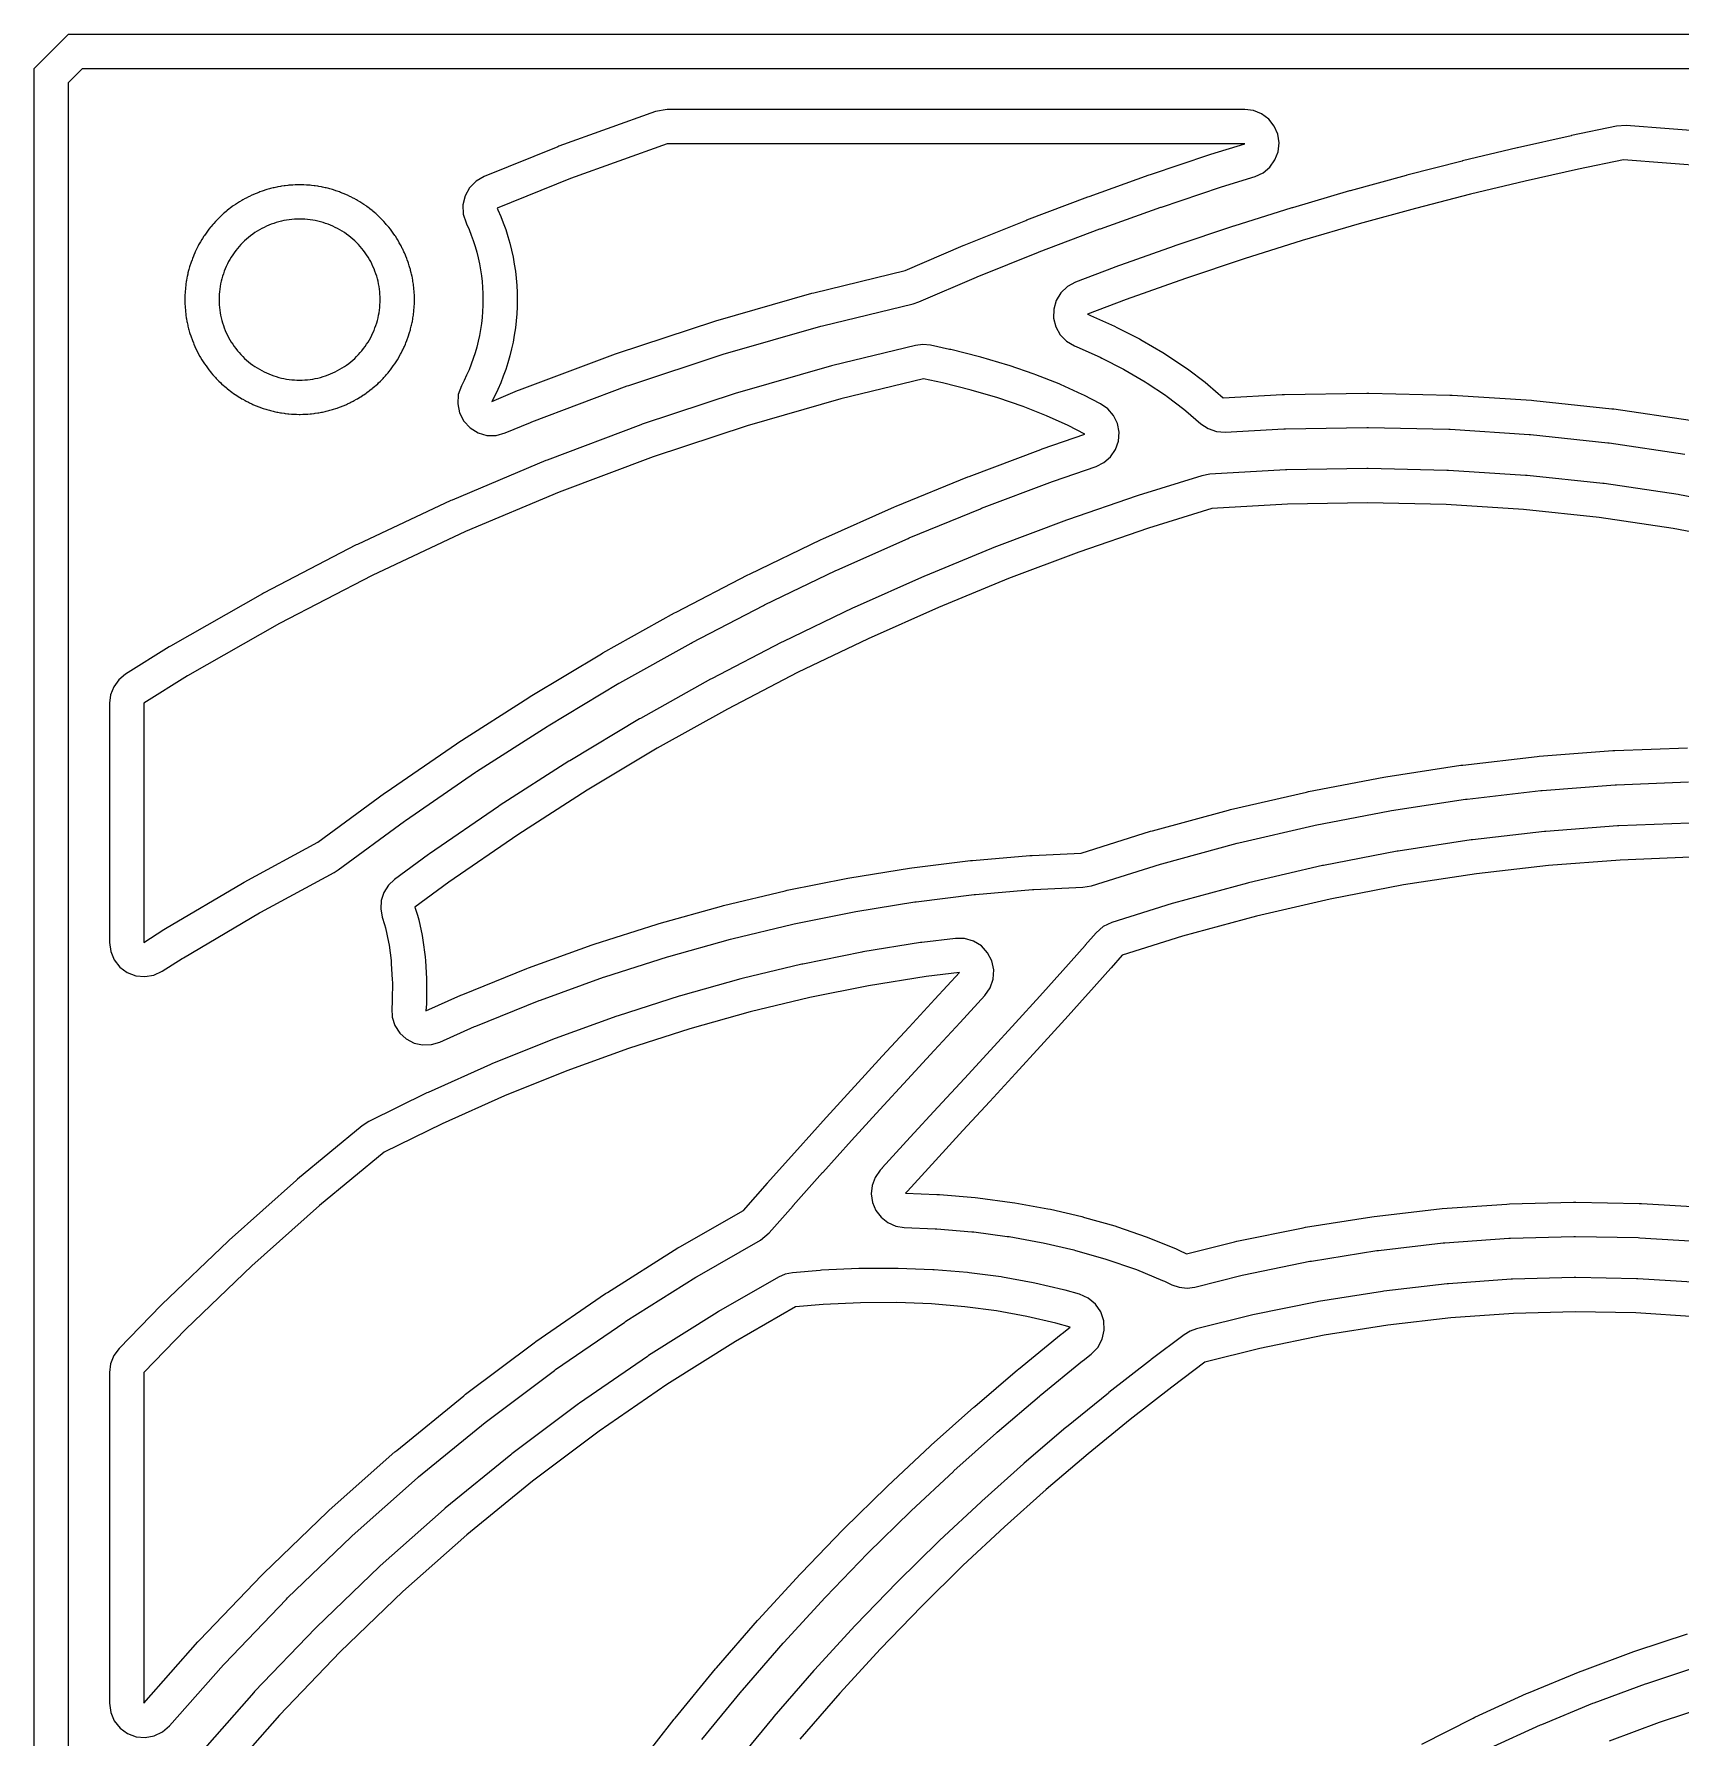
# Model space of a CAD drawing. Header units: millimetres. Extents: x -70 to 70, y -70 to 70.
# Drawn here: x -70 to -21.94, y 20.27 to 70 of the extents above; entities that cross this region are included whole.
import ezdxf

# ---------------------------------------------------------------- set-up
doc = ezdxf.new("R2010")
doc.units = ezdxf.units.MM
for name, color, linetype in [('FACE_OPENINGS', 2, 'Continuous'), ('FACE_OUTER', 3, 'Continuous'), ('MID_OPENINGS', 4, 'Continuous'), ('MID_OUTER', 7, 'Continuous')]:
    doc.layers.add(name, color=color, linetype=linetype)

msp = doc.modelspace()

# ---------------------------------------------------------------- linework, layer by layer
at = {"layer": 'FACE_OPENINGS'}
for points in [[(-37.101, 64.952), (-35.371, 65.531), (-35.351, 65.537), (-34.368, 65.846), (-34.135, 65.954), (-33.936, 66.118), (-33.786, 66.327), (-33.695, 66.567), (-33.668, 66.823), (-33.707, 67.077), (-33.809, 67.313), (-33.969, 67.515), (-34.174, 67.67), (-34.412, 67.767), (-34.667, 67.8), (-51.528, 67.8), (-51.867, 67.741), (-54.682, 66.726), (-54.719, 66.712), (-56.863, 65.843), (-57.098, 65.709), (-57.288, 65.516), (-57.419, 65.28), (-57.483, 65.017), (-57.473, 64.747), (-57.392, 64.489), (-57.377, 64.458), (-57.307, 64.297), (-57.243, 64.134), (-57.184, 63.97), (-57.13, 63.803), (-57.082, 63.635), (-57.04, 63.465), (-57.003, 63.294), (-56.972, 63.121), (-56.946, 62.948), (-56.926, 62.774), (-56.912, 62.6), (-56.903, 62.425), (-56.9, 62.25), (-56.903, 62.075), (-56.912, 61.9), (-56.926, 61.726), (-56.946, 61.552), (-56.972, 61.379), (-57.003, 61.206), (-57.04, 61.035), (-57.082, 60.865), (-57.13, 60.697), (-57.184, 60.53), (-57.243, 60.366), (-57.307, 60.203), (-57.377, 60.042), (-57.452, 59.884), (-57.529, 59.734), (-57.619, 59.479), (-57.637, 59.208), (-57.582, 58.943), (-57.458, 58.703), (-57.274, 58.504), (-57.043, 58.362), (-56.783, 58.287), (-56.512, 58.285), (-56.251, 58.356), (-55.513, 58.667), (-55.472, 58.683), (-52.689, 59.728), (-52.647, 59.742), (-49.862, 60.662), (-49.82, 60.675), (-47.037, 61.471), (-46.995, 61.483), (-44.34, 62.128), (-44.183, 62.181), (-42.495, 62.903), (-42.474, 62.912), (-40.685, 63.633), (-40.664, 63.641), (-38.893, 64.313), (-38.873, 64.32), (-37.121, 64.945)], [(-58.931, 61.797), (-58.927, 61.829), (-58.918, 61.905), (-58.915, 61.938), (-58.908, 62.015), (-58.906, 62.047), (-58.902, 62.124), (-58.901, 62.157), (-58.9, 62.234), (-58.9, 62.266), (-58.901, 62.343), (-58.902, 62.376), (-58.906, 62.453), (-58.908, 62.485), (-58.915, 62.562), (-58.918, 62.595), (-58.927, 62.671), (-58.931, 62.703), (-58.942, 62.78), (-58.948, 62.812), (-58.961, 62.887), (-58.968, 62.92), (-58.984, 62.995), (-58.991, 63.027), (-59.01, 63.101), (-59.019, 63.133), (-59.04, 63.207), (-59.049, 63.238), (-59.073, 63.311), (-59.083, 63.342), (-59.109, 63.415), (-59.121, 63.445), (-59.149, 63.517), (-59.161, 63.547), (-59.192, 63.618), (-59.205, 63.647), (-59.238, 63.717), (-59.253, 63.746), (-59.288, 63.815), (-59.303, 63.844), (-59.341, 63.911), (-59.357, 63.939), (-59.397, 64.005), (-59.414, 64.033), (-59.456, 64.097), (-59.474, 64.125), (-59.518, 64.188), (-59.537, 64.215), (-59.582, 64.276), (-59.602, 64.302), (-59.65, 64.362), (-59.671, 64.388), (-59.721, 64.446), (-59.742, 64.471), (-59.794, 64.528), (-59.816, 64.552), (-59.87, 64.607), (-59.893, 64.63), (-59.948, 64.684), (-59.972, 64.706), (-60.029, 64.758), (-60.054, 64.779), (-60.112, 64.829), (-60.138, 64.85), (-60.198, 64.898), (-60.224, 64.918), (-60.285, 64.963), (-60.312, 64.982), (-60.375, 65.026), (-60.403, 65.044), (-60.467, 65.086), (-60.495, 65.103), (-60.561, 65.143), (-60.589, 65.159), (-60.656, 65.197), (-60.685, 65.212), (-60.754, 65.247), (-60.783, 65.262), (-60.853, 65.295), (-60.882, 65.308), (-60.953, 65.339), (-60.983, 65.351), (-61.055, 65.379), (-61.085, 65.391), (-61.158, 65.417), (-61.189, 65.427), (-61.262, 65.451), (-61.293, 65.46), (-61.367, 65.481), (-61.399, 65.49), (-61.473, 65.509), (-61.505, 65.516), (-61.58, 65.532), (-61.613, 65.539), (-61.688, 65.552), (-61.72, 65.558), (-61.797, 65.569), (-61.829, 65.573), (-61.905, 65.582), (-61.938, 65.585), (-62.015, 65.592), (-62.047, 65.594), (-62.124, 65.598), (-62.157, 65.599), (-62.234, 65.6), (-62.266, 65.6), (-62.343, 65.599), (-62.376, 65.598), (-62.453, 65.594), (-62.485, 65.592), (-62.562, 65.585), (-62.595, 65.582), (-62.671, 65.573), (-62.703, 65.569), (-62.78, 65.558), (-62.812, 65.552), (-62.887, 65.539), (-62.92, 65.532), (-62.995, 65.516), (-63.027, 65.509), (-63.101, 65.49), (-63.133, 65.481), (-63.207, 65.46), (-63.238, 65.451), (-63.311, 65.427), (-63.342, 65.417), (-63.415, 65.391), (-63.445, 65.379), (-63.517, 65.351), (-63.547, 65.339), (-63.618, 65.308), (-63.647, 65.295), (-63.717, 65.262), (-63.746, 65.247), (-63.815, 65.212), (-63.844, 65.197), (-63.911, 65.159), (-63.939, 65.143), (-64.005, 65.103), (-64.033, 65.086), (-64.097, 65.044), (-64.125, 65.026), (-64.188, 64.982), (-64.215, 64.963), (-64.276, 64.918), (-64.302, 64.898), (-64.362, 64.85), (-64.388, 64.829), (-64.446, 64.779), (-64.471, 64.758), (-64.528, 64.706), (-64.552, 64.684), (-64.607, 64.63), (-64.63, 64.607), (-64.684, 64.552), (-64.706, 64.528), (-64.758, 64.471), (-64.779, 64.446), (-64.829, 64.388), (-64.85, 64.362), (-64.898, 64.302), (-64.918, 64.276), (-64.963, 64.215), (-64.982, 64.188), (-65.026, 64.125), (-65.044, 64.097), (-65.086, 64.033), (-65.103, 64.005), (-65.143, 63.939), (-65.159, 63.911), (-65.197, 63.844), (-65.212, 63.815), (-65.247, 63.746), (-65.262, 63.717), (-65.295, 63.647), (-65.308, 63.618), (-65.339, 63.547), (-65.351, 63.517), (-65.379, 63.445), (-65.391, 63.415), (-65.417, 63.342), (-65.427, 63.311), (-65.451, 63.238), (-65.46, 63.207), (-65.481, 63.133), (-65.49, 63.101), (-65.509, 63.027), (-65.516, 62.995), (-65.532, 62.92), (-65.539, 62.887), (-65.552, 62.812), (-65.558, 62.78), (-65.569, 62.703), (-65.573, 62.671), (-65.582, 62.595), (-65.585, 62.562), (-65.592, 62.485), (-65.594, 62.453), (-65.598, 62.376), (-65.599, 62.343), (-65.6, 62.266), (-65.6, 62.234), (-65.599, 62.157), (-65.598, 62.124), (-65.594, 62.047), (-65.592, 62.015), (-65.585, 61.938), (-65.582, 61.905), (-65.573, 61.829), (-65.569, 61.797), (-65.558, 61.72), (-65.552, 61.688), (-65.539, 61.613), (-65.532, 61.58), (-65.516, 61.505), (-65.509, 61.473), (-65.49, 61.399), (-65.481, 61.367), (-65.46, 61.293), (-65.451, 61.262), (-65.427, 61.189), (-65.417, 61.158), (-65.391, 61.085), (-65.379, 61.055), (-65.351, 60.983), (-65.339, 60.953), (-65.308, 60.882), (-65.295, 60.853), (-65.262, 60.783), (-65.247, 60.754), (-65.212, 60.685), (-65.197, 60.656), (-65.159, 60.589), (-65.143, 60.561), (-65.103, 60.495), (-65.086, 60.467), (-65.044, 60.403), (-65.026, 60.375), (-64.982, 60.312), (-64.963, 60.285), (-64.918, 60.224), (-64.898, 60.198), (-64.85, 60.138), (-64.829, 60.112), (-64.779, 60.054), (-64.758, 60.029), (-64.706, 59.972), (-64.684, 59.948), (-64.63, 59.893), (-64.607, 59.87), (-64.552, 59.816), (-64.528, 59.794), (-64.471, 59.742), (-64.446, 59.721), (-64.388, 59.671), (-64.362, 59.65), (-64.302, 59.602), (-64.276, 59.582), (-64.215, 59.537), (-64.188, 59.518), (-64.125, 59.474), (-64.097, 59.456), (-64.033, 59.414), (-64.005, 59.397), (-63.939, 59.357), (-63.911, 59.341), (-63.844, 59.303), (-63.815, 59.288), (-63.746, 59.253), (-63.717, 59.238), (-63.647, 59.205), (-63.618, 59.192), (-63.547, 59.161), (-63.517, 59.149), (-63.445, 59.121), (-63.415, 59.109), (-63.342, 59.083), (-63.311, 59.073), (-63.238, 59.049), (-63.207, 59.04), (-63.133, 59.019), (-63.101, 59.01), (-63.027, 58.991), (-62.995, 58.984), (-62.92, 58.968), (-62.887, 58.961), (-62.812, 58.948), (-62.78, 58.942), (-62.703, 58.931), (-62.671, 58.927), (-62.595, 58.918), (-62.562, 58.915), (-62.485, 58.908), (-62.453, 58.906), (-62.376, 58.902), (-62.343, 58.901), (-62.266, 58.9), (-62.234, 58.9), (-62.157, 58.901), (-62.124, 58.902), (-62.047, 58.906), (-62.015, 58.908), (-61.938, 58.915), (-61.905, 58.918), (-61.829, 58.927), (-61.797, 58.931), (-61.72, 58.942), (-61.688, 58.948), (-61.613, 58.961), (-61.58, 58.968), (-61.505, 58.984), (-61.473, 58.991), (-61.399, 59.01), (-61.367, 59.019), (-61.293, 59.04), (-61.262, 59.049), (-61.189, 59.073), (-61.158, 59.083), (-61.085, 59.109), (-61.055, 59.121), (-60.983, 59.149), (-60.953, 59.161), (-60.882, 59.192), (-60.853, 59.205), (-60.783, 59.238), (-60.754, 59.253), (-60.685, 59.288), (-60.656, 59.303), (-60.589, 59.341), (-60.561, 59.357), (-60.495, 59.397), (-60.467, 59.414), (-60.403, 59.456), (-60.375, 59.474), (-60.312, 59.518), (-60.285, 59.537), (-60.224, 59.582), (-60.198, 59.602), (-60.138, 59.65), (-60.112, 59.671), (-60.054, 59.721), (-60.029, 59.742), (-59.972, 59.794), (-59.948, 59.816), (-59.893, 59.87), (-59.87, 59.893), (-59.816, 59.948), (-59.794, 59.972), (-59.742, 60.029), (-59.721, 60.054), (-59.671, 60.112), (-59.65, 60.138), (-59.602, 60.198), (-59.582, 60.224), (-59.537, 60.285), (-59.518, 60.312), (-59.474, 60.375), (-59.456, 60.403), (-59.414, 60.467), (-59.397, 60.495), (-59.357, 60.561), (-59.341, 60.589), (-59.303, 60.656), (-59.288, 60.685), (-59.253, 60.754), (-59.238, 60.783), (-59.205, 60.853), (-59.192, 60.882), (-59.161, 60.953), (-59.149, 60.983), (-59.121, 61.055), (-59.109, 61.085), (-59.083, 61.158), (-59.073, 61.189), (-59.049, 61.262), (-59.04, 61.293), (-59.019, 61.367), (-59.01, 61.399), (-58.991, 61.473), (-58.984, 61.505), (-58.968, 61.58), (-58.961, 61.613), (-58.948, 61.688), (-58.942, 61.72)], [(-52.25, 58.61), (-52.288, 58.596), (-55.029, 57.567), (-55.067, 57.553), (-57.802, 56.399), (-57.838, 56.383), (-60.561, 55.105), (-60.597, 55.087), (-63.303, 53.682), (-63.338, 53.663), (-66.02, 52.132), (-66.054, 52.111), (-67.33, 51.314), (-67.525, 51.154), (-67.675, 50.951), (-67.768, 50.716), (-67.8, 50.466), (-67.8, 43.486), (-67.764, 43.222), (-67.66, 42.976), (-67.494, 42.767), (-67.279, 42.609), (-67.03, 42.513), (-66.764, 42.487), (-66.501, 42.532), (-66.259, 42.645), (-65.679, 43.018), (-65.643, 43.04), (-63.422, 44.352), (-63.385, 44.372), (-61.242, 45.53), (-61.125, 45.604), (-59.185, 47.03), (-59.157, 47.05), (-57.115, 48.453), (-57.086, 48.472), (-55.029, 49.793), (-55, 49.811), (-52.932, 51.05), (-52.903, 51.067), (-50.826, 52.226), (-50.796, 52.242), (-48.714, 53.322), (-48.684, 53.337), (-46.6, 54.34), (-46.571, 54.353), (-44.487, 55.28), (-44.457, 55.293), (-42.378, 56.146), (-42.348, 56.158), (-40.275, 56.939), (-40.245, 56.95), (-39.008, 57.376), (-38.776, 57.491), (-38.582, 57.662), (-38.437, 57.877), (-38.353, 58.122), (-38.335, 58.38), (-38.383, 58.634), (-38.495, 58.867), (-38.663, 59.064), (-38.876, 59.211), (-39.365, 59.462), (-39.411, 59.484), (-40.042, 59.769), (-40.087, 59.788), (-40.769, 60.057), (-40.812, 60.072), (-41.545, 60.324), (-41.586, 60.337), (-42.369, 60.568), (-42.409, 60.579), (-43.242, 60.789), (-43.28, 60.798), (-43.837, 60.915), (-44.059, 60.936), (-44.28, 60.908), (-46.69, 60.322), (-46.728, 60.312), (-49.468, 59.527), (-49.507, 59.516)], [(-56.642, 39.938), (-56.675, 39.924), (-58.503, 39.108), (-58.536, 39.092), (-60.228, 38.262), (-60.425, 38.134), (-62.31, 36.574), (-62.337, 36.55), (-64.309, 34.794), (-64.336, 34.77), (-66.267, 32.92), (-66.292, 32.895), (-67.518, 31.632), (-67.671, 31.427), (-67.767, 31.19), (-67.8, 30.936), (-67.8, 21.278), (-67.764, 21.012), (-67.659, 20.766), (-67.492, 20.556), (-67.276, 20.398), (-67.025, 20.303), (-66.759, 20.279), (-66.495, 20.325), (-66.253, 20.441), (-66.05, 20.616), (-64.476, 22.399), (-64.446, 22.432), (-62.638, 24.319), (-62.607, 24.351), (-60.749, 26.139), (-60.716, 26.169), (-58.812, 27.858), (-58.778, 27.887), (-56.832, 29.475), (-56.797, 29.503), (-54.815, 30.991), (-54.778, 31.017), (-52.764, 32.405), (-52.726, 32.429), (-50.684, 33.716), (-50.645, 33.739), (-48.802, 34.797), (-48.548, 35.005), (-47.849, 35.801), (-47.844, 35.807), (-46.986, 36.769), (-46.981, 36.774), (-46.142, 37.704), (-45.316, 38.609), (-44.512, 39.485), (-43.73, 40.332), (-42.975, 41.152), (-42.974, 41.153), (-42.254, 41.936), (-42.1, 42.158), (-42.011, 42.413), (-41.993, 42.682), (-42.048, 42.946), (-42.172, 43.186), (-42.355, 43.384), (-42.584, 43.526), (-42.843, 43.602), (-43.113, 43.605), (-44.089, 43.485), (-44.126, 43.48), (-45.81, 43.207), (-45.847, 43.2), (-47.56, 42.856), (-47.596, 42.848), (-49.336, 42.431), (-49.372, 42.421), (-51.135, 41.928), (-51.17, 41.917), (-52.954, 41.346), (-52.989, 41.334), (-54.791, 40.684), (-54.825, 40.67)]]:
    msp.add_lwpolyline(points, close=True, dxfattribs=at)
for points in [[(-21.028, 67.133), (-23.532, 67.329), (-23.814, 67.311), (-25.132, 67.036), (-25.146, 67.033), (-26.706, 66.684), (-26.721, 66.68), (-28.308, 66.299), (-28.324, 66.295), (-29.938, 65.88), (-29.955, 65.876), (-31.595, 65.425), (-31.612, 65.42), (-33.277, 64.931), (-33.294, 64.925), (-34.982, 64.395), (-35, 64.39), (-36.71, 63.817), (-36.729, 63.811), (-38.459, 63.194), (-38.478, 63.187), (-39.607, 62.759), (-39.84, 62.633), (-40.031, 62.452), (-40.168, 62.226), (-40.242, 61.973), (-40.246, 61.709), (-40.181, 61.453), (-40.052, 61.223), (-39.867, 61.035), (-39.639, 60.901), (-39.572, 60.873), (-38.892, 60.567), (-38.841, 60.542), (-38.209, 60.217), (-38.157, 60.189), (-37.574, 59.848), (-37.519, 59.814), (-36.985, 59.458), (-36.929, 59.419), (-36.444, 59.05), (-36.387, 59.004), (-35.952, 58.626), (-35.738, 58.483), (-35.495, 58.4), (-35.239, 58.382), (-33.524, 58.48), (-33.48, 58.481), (-31.1, 58.521), (-31.056, 58.521), (-28.715, 58.465), (-28.67, 58.463), (-26.371, 58.315), (-26.327, 58.311), (-24.073, 58.073), (-24.028, 58.067), (-21.823, 57.742)], [(-19.871, 56.152), (-21.98, 56.552), (-22.02, 56.558), (-24.181, 56.877), (-24.222, 56.882), (-26.43, 57.115), (-26.471, 57.119), (-28.725, 57.264), (-28.766, 57.266), (-31.062, 57.321), (-31.103, 57.321), (-33.438, 57.282), (-33.478, 57.28), (-35.682, 57.155), (-35.924, 57.11), (-37.779, 56.53), (-37.806, 56.521), (-39.84, 55.82), (-39.867, 55.811), (-41.91, 55.041), (-41.937, 55.03), (-43.987, 54.189), (-44.014, 54.178), (-46.068, 53.264), (-46.095, 53.251), (-48.149, 52.262), (-48.176, 52.249), (-50.229, 51.184), (-50.256, 51.17), (-52.303, 50.027), (-52.33, 50.012), (-54.369, 48.79), (-54.395, 48.774), (-56.423, 47.471), (-56.449, 47.454), (-58.463, 46.071), (-58.488, 46.052), (-59.477, 45.326), (-59.656, 45.156), (-59.788, 44.948), (-59.866, 44.713), (-59.883, 44.467), (-59.839, 44.224), (-59.773, 44.011), (-59.749, 43.917), (-59.657, 43.493), (-59.642, 43.406), (-59.582, 42.954), (-59.574, 42.873), (-59.546, 42.393), (-59.544, 42.32), (-59.548, 41.811), (-59.551, 41.746), (-59.563, 41.556), (-59.548, 41.3), (-59.467, 41.057), (-59.328, 40.841), (-59.138, 40.669), (-58.91, 40.55), (-58.66, 40.493), (-58.404, 40.502), (-58.158, 40.576), (-57.146, 41.028), (-57.109, 41.043), (-55.255, 41.791), (-55.218, 41.805), (-53.378, 42.47), (-53.339, 42.483), (-51.517, 43.067), (-51.478, 43.078), (-49.675, 43.583), (-49.636, 43.593), (-47.856, 44.02), (-47.816, 44.029), (-46.063, 44.381), (-46.022, 44.388), (-44.298, 44.667), (-44.256, 44.673), (-42.563, 44.882), (-42.522, 44.886), (-40.862, 45.027), (-40.82, 45.03), (-39.395, 45.095), (-39.142, 45.14), (-37.126, 45.772), (-37.086, 45.784), (-34.885, 46.383), (-34.845, 46.393), (-32.652, 46.901), (-32.611, 46.909), (-30.43, 47.328), (-30.389, 47.335), (-28.222, 47.667), (-28.181, 47.672), (-26.031, 47.919), (-25.99, 47.923), (-23.862, 48.086), (-23.821, 48.089), (-21.716, 48.172)], [(-21.689, 46.972), (-23.753, 46.89), (-23.79, 46.888), (-25.878, 46.728), (-25.915, 46.724), (-28.023, 46.482), (-28.061, 46.477), (-30.187, 46.152), (-30.224, 46.146), (-32.365, 45.735), (-32.402, 45.727), (-34.554, 45.228), (-34.591, 45.219), (-36.75, 44.631), (-36.787, 44.621), (-38.548, 44.069), (-38.797, 43.951), (-39.004, 43.769), (-39.321, 43.404), (-39.329, 43.395), (-39.972, 42.669), (-39.978, 42.662), (-40.65, 41.915), (-41.357, 41.139), (-42.091, 40.341), (-42.092, 40.339), (-42.848, 39.519), (-43.627, 38.674), (-43.628, 38.673), (-44.428, 37.802), (-44.43, 37.799), (-45.249, 36.902), (-45.252, 36.898), (-45.309, 36.835), (-45.453, 36.629), (-45.54, 36.394), (-45.567, 36.144), (-45.53, 35.896), (-45.433, 35.665), (-45.281, 35.465), (-45.084, 35.309), (-44.854, 35.207), (-44.606, 35.166), (-43.701, 35.13), (-43.652, 35.127), (-42.63, 35.041), (-42.579, 35.036), (-41.598, 34.907), (-41.546, 34.899), (-40.607, 34.73), (-40.554, 34.719), (-39.657, 34.511), (-39.603, 34.497), (-38.75, 34.253), (-38.694, 34.235), (-37.886, 33.956), (-37.829, 33.935), (-37.065, 33.623), (-37.007, 33.597), (-36.795, 33.496), (-36.578, 33.422), (-36.349, 33.399), (-36.122, 33.428), (-34.739, 33.775), (-34.692, 33.785), (-32.771, 34.178), (-32.724, 34.187), (-30.816, 34.491), (-30.768, 34.498), (-28.877, 34.715), (-28.829, 34.719), (-26.957, 34.851), (-26.909, 34.854), (-25.06, 34.902), (-25.012, 34.903), (-23.19, 34.87), (-23.141, 34.868), (-21.348, 34.756)], [(-50.516, 20.218), (-49.345, 21.641), (-49.326, 21.664), (-48.136, 23.031), (-48.116, 23.053), (-46.911, 24.366), (-46.891, 24.387), (-45.674, 25.646), (-45.654, 25.666), (-44.426, 26.873), (-44.407, 26.892), (-43.172, 28.047), (-43.153, 28.065), (-41.914, 29.17), (-41.895, 29.187), (-40.655, 30.244), (-40.637, 30.259), (-39.398, 31.27), (-39.38, 31.284), (-39.146, 31.466), (-38.956, 31.663), (-38.825, 31.904), (-38.766, 32.172), (-38.781, 32.445), (-38.869, 32.705), (-39.025, 32.93), (-39.236, 33.105), (-39.487, 33.216), (-39.906, 33.336), (-39.956, 33.349), (-40.798, 33.544), (-40.846, 33.554), (-41.733, 33.713), (-41.78, 33.721), (-42.71, 33.843), (-42.756, 33.847), (-43.728, 33.929), (-43.773, 33.932), (-44.786, 33.972), (-44.83, 33.973), (-45.883, 33.968), (-45.926, 33.967), (-47.018, 33.917), (-47.059, 33.914), (-47.869, 33.843), (-48.081, 33.8), (-48.279, 33.714), (-50.028, 32.71), (-50.064, 32.688), (-52.068, 31.426), (-52.102, 31.403), (-54.079, 30.042), (-54.112, 30.018), (-56.059, 28.557), (-56.091, 28.532), (-58.001, 26.972), (-58.032, 26.945), (-59.903, 25.286), (-59.933, 25.259), (-61.758, 23.501), (-61.787, 23.473), (-63.564, 21.618), (-63.591, 21.588), (-65.313, 19.637)], [(-21.447, 33.56), (-23.191, 33.669), (-23.235, 33.671), (-25.009, 33.702), (-25.053, 33.702), (-26.853, 33.655), (-26.897, 33.653), (-28.72, 33.524), (-28.764, 33.52), (-30.607, 33.308), (-30.651, 33.302), (-32.511, 33.005), (-32.554, 32.998), (-34.428, 32.614), (-34.471, 32.605), (-36.076, 32.203), (-36.263, 32.136), (-36.433, 32.033), (-37.399, 31.309), (-37.414, 31.297), (-38.632, 30.345), (-38.648, 30.332), (-39.869, 29.337), (-39.886, 29.323), (-41.107, 28.282), (-41.125, 28.267), (-42.344, 27.178), (-42.362, 27.162), (-43.577, 26.025), (-43.595, 26.008), (-44.803, 24.82), (-44.821, 24.802), (-46.019, 23.563), (-46.037, 23.544), (-47.222, 22.253), (-47.24, 22.233), (-48.41, 20.888), (-48.428, 20.867), (-49.58, 19.467)], [(-27.524, 19.964), (-26.036, 20.645), (-25.998, 20.662), (-24.506, 21.278), (-24.468, 21.293), (-22.975, 21.846), (-22.937, 21.859), (-21.447, 22.35)], [(-21.09, 21.204), (-22.543, 20.725), (-22.577, 20.713), (-24.032, 20.175)]]:
    msp.add_lwpolyline(points, dxfattribs=at)
at = {"layer": 'FACE_OUTER'}
msp.add_lwpolyline([(-69, -68.586), (-69, 68.586), (-68.586, 69), (68.586, 69), (69, 68.586), (69, -68.586), (68.586, -69), (-68.586, -69)], close=True, dxfattribs=at)
at = {"layer": 'MID_OPENINGS'}
for points in [[(-37.423, 65.899), (-35.684, 66.481), (-35.655, 66.49), (-34.667, 66.8), (-51.528, 66.8), (-54.343, 65.785), (-56.488, 64.916), (-56.466, 64.871), (-56.383, 64.68), (-56.307, 64.487), (-56.237, 64.291), (-56.173, 64.093), (-56.116, 63.894), (-56.066, 63.692), (-56.022, 63.489), (-55.985, 63.284), (-55.954, 63.079), (-55.931, 62.872), (-55.914, 62.665), (-55.903, 62.458), (-55.9, 62.25), (-55.903, 62.042), (-55.914, 61.835), (-55.931, 61.628), (-55.954, 61.421), (-55.985, 61.216), (-56.022, 61.011), (-56.066, 60.808), (-56.116, 60.606), (-56.173, 60.407), (-56.237, 60.209), (-56.307, 60.013), (-56.383, 59.82), (-56.466, 59.629), (-56.555, 59.441), (-56.639, 59.277), (-55.892, 59.592), (-55.832, 59.616), (-53.031, 60.667), (-52.97, 60.689), (-50.166, 61.615), (-50.104, 61.634), (-47.303, 62.436), (-47.241, 62.452), (-44.576, 63.1), (-42.884, 63.824), (-42.853, 63.837), (-41.054, 64.562), (-41.024, 64.574), (-39.243, 65.25), (-39.213, 65.261), (-37.453, 65.888)], [(-59.92, 61.943), (-59.911, 62.02), (-59.905, 62.096), (-59.901, 62.173), (-59.9, 62.25), (-59.901, 62.327), (-59.905, 62.404), (-59.911, 62.48), (-59.92, 62.557), (-59.931, 62.633), (-59.945, 62.708), (-59.961, 62.784), (-59.98, 62.858), (-60.001, 62.932), (-60.025, 63.005), (-60.051, 63.078), (-60.079, 63.149), (-60.109, 63.22), (-60.142, 63.289), (-60.177, 63.358), (-60.215, 63.425), (-60.254, 63.491), (-60.296, 63.556), (-60.34, 63.619), (-60.386, 63.681), (-60.433, 63.741), (-60.483, 63.799), (-60.535, 63.856), (-60.588, 63.912), (-60.644, 63.965), (-60.701, 64.017), (-60.759, 64.067), (-60.819, 64.114), (-60.881, 64.16), (-60.944, 64.204), (-61.009, 64.246), (-61.075, 64.285), (-61.142, 64.323), (-61.211, 64.358), (-61.28, 64.391), (-61.351, 64.421), (-61.422, 64.449), (-61.495, 64.475), (-61.568, 64.499), (-61.642, 64.52), (-61.716, 64.539), (-61.792, 64.555), (-61.867, 64.569), (-61.943, 64.58), (-62.02, 64.589), (-62.096, 64.595), (-62.173, 64.599), (-62.25, 64.6), (-62.327, 64.599), (-62.404, 64.595), (-62.48, 64.589), (-62.557, 64.58), (-62.633, 64.569), (-62.708, 64.555), (-62.784, 64.539), (-62.858, 64.52), (-62.932, 64.499), (-63.005, 64.475), (-63.078, 64.449), (-63.149, 64.421), (-63.22, 64.391), (-63.289, 64.358), (-63.358, 64.323), (-63.425, 64.285), (-63.491, 64.246), (-63.556, 64.204), (-63.619, 64.16), (-63.681, 64.114), (-63.741, 64.067), (-63.799, 64.017), (-63.856, 63.965), (-63.912, 63.912), (-63.965, 63.856), (-64.017, 63.799), (-64.067, 63.741), (-64.114, 63.681), (-64.16, 63.619), (-64.204, 63.556), (-64.246, 63.491), (-64.285, 63.425), (-64.323, 63.358), (-64.358, 63.289), (-64.391, 63.22), (-64.421, 63.149), (-64.449, 63.078), (-64.475, 63.005), (-64.499, 62.932), (-64.52, 62.858), (-64.539, 62.784), (-64.555, 62.708), (-64.569, 62.633), (-64.58, 62.557), (-64.589, 62.48), (-64.595, 62.404), (-64.599, 62.327), (-64.6, 62.25), (-64.599, 62.173), (-64.595, 62.096), (-64.589, 62.02), (-64.58, 61.943), (-64.569, 61.867), (-64.555, 61.792), (-64.539, 61.716), (-64.52, 61.642), (-64.499, 61.568), (-64.475, 61.495), (-64.449, 61.422), (-64.421, 61.351), (-64.391, 61.28), (-64.358, 61.211), (-64.323, 61.142), (-64.285, 61.075), (-64.246, 61.009), (-64.204, 60.944), (-64.16, 60.881), (-64.114, 60.819), (-64.067, 60.759), (-64.017, 60.701), (-63.965, 60.644), (-63.912, 60.588), (-63.856, 60.535), (-63.799, 60.483), (-63.741, 60.433), (-63.681, 60.386), (-63.619, 60.34), (-63.556, 60.296), (-63.491, 60.254), (-63.425, 60.215), (-63.358, 60.177), (-63.289, 60.142), (-63.22, 60.109), (-63.149, 60.079), (-63.078, 60.051), (-63.005, 60.025), (-62.932, 60.001), (-62.858, 59.98), (-62.784, 59.961), (-62.708, 59.945), (-62.633, 59.931), (-62.557, 59.92), (-62.48, 59.911), (-62.404, 59.905), (-62.327, 59.901), (-62.25, 59.9), (-62.173, 59.901), (-62.096, 59.905), (-62.02, 59.911), (-61.943, 59.92), (-61.867, 59.931), (-61.792, 59.945), (-61.716, 59.961), (-61.642, 59.98), (-61.568, 60.001), (-61.495, 60.025), (-61.422, 60.051), (-61.351, 60.079), (-61.28, 60.109), (-61.211, 60.142), (-61.142, 60.177), (-61.075, 60.215), (-61.009, 60.254), (-60.944, 60.296), (-60.881, 60.34), (-60.819, 60.386), (-60.759, 60.433), (-60.701, 60.483), (-60.644, 60.535), (-60.588, 60.588), (-60.535, 60.644), (-60.483, 60.701), (-60.433, 60.759), (-60.386, 60.819), (-60.34, 60.881), (-60.296, 60.944), (-60.254, 61.009), (-60.215, 61.075), (-60.177, 61.142), (-60.142, 61.211), (-60.109, 61.28), (-60.079, 61.351), (-60.051, 61.422), (-60.025, 61.495), (-60.001, 61.568), (-59.98, 61.642), (-59.961, 61.716), (-59.945, 61.792), (-59.931, 61.867)], [(-51.936, 57.66), (-54.678, 56.631), (-57.413, 55.478), (-60.136, 54.199), (-62.842, 52.795), (-65.524, 51.263), (-66.8, 50.466), (-66.8, 43.486), (-66.212, 43.865), (-66.16, 43.896), (-63.922, 45.218), (-63.869, 45.248), (-61.717, 46.41), (-59.771, 47.84), (-59.729, 47.869), (-57.675, 49.281), (-57.633, 49.309), (-55.563, 50.638), (-55.521, 50.664), (-53.439, 51.912), (-53.397, 51.936), (-51.306, 53.103), (-51.263, 53.126), (-49.168, 54.213), (-49.125, 54.234), (-47.027, 55.244), (-46.984, 55.264), (-44.887, 56.197), (-44.844, 56.216), (-42.751, 57.074), (-42.707, 57.091), (-40.621, 57.877), (-40.578, 57.893), (-39.333, 58.322), (-39.822, 58.573), (-40.453, 58.857), (-41.136, 59.126), (-41.869, 59.378), (-42.653, 59.609), (-43.486, 59.819), (-44.043, 59.936), (-46.453, 59.35), (-49.193, 58.566)], [(-56.268, 39.011), (-58.095, 38.195), (-59.787, 37.364), (-61.672, 35.804), (-63.644, 34.048), (-65.575, 32.198), (-66.8, 30.936), (-66.8, 21.278), (-65.219, 23.069), (-65.175, 23.117), (-63.353, 25.018), (-63.307, 25.064), (-61.435, 26.866), (-61.387, 26.911), (-59.468, 28.613), (-59.418, 28.655), (-57.457, 30.256), (-57.405, 30.297), (-55.407, 31.797), (-55.354, 31.835), (-53.323, 33.234), (-53.268, 33.27), (-51.208, 34.567), (-51.152, 34.601), (-49.3, 35.665), (-48.599, 36.462), (-48.591, 36.471), (-47.731, 37.436), (-47.725, 37.443), (-46.882, 38.376), (-46.877, 38.382), (-46.054, 39.284), (-46.05, 39.288), (-45.247, 40.162), (-45.246, 40.164), (-44.465, 41.01), (-43.71, 41.829), (-42.991, 42.613), (-43.967, 42.492), (-45.65, 42.22), (-47.363, 41.876), (-49.102, 41.458), (-50.865, 40.965), (-52.649, 40.394), (-54.451, 39.743)]]:
    msp.add_lwpolyline(points, close=True, dxfattribs=at)
for points in [[(-21.106, 66.136), (-23.61, 66.332), (-24.928, 66.057), (-26.487, 65.708), (-28.075, 65.327), (-29.689, 64.912), (-31.33, 64.461), (-32.994, 63.971), (-34.683, 63.441), (-36.393, 62.869), (-38.124, 62.252), (-39.253, 61.824), (-39.244, 61.82), (-39.173, 61.79), (-38.469, 61.473), (-38.396, 61.438), (-37.74, 61.101), (-37.664, 61.059), (-37.056, 60.704), (-36.977, 60.655), (-36.418, 60.282), (-36.337, 60.225), (-35.826, 59.837), (-35.743, 59.769), (-35.296, 59.38), (-33.571, 59.479), (-33.507, 59.481), (-31.107, 59.521), (-31.042, 59.521), (-28.681, 59.465), (-28.616, 59.462), (-26.297, 59.312), (-26.232, 59.307), (-23.958, 59.066), (-23.893, 59.058), (-21.667, 58.73)], [(-20.057, 55.169), (-22.166, 55.569), (-24.327, 55.887), (-26.536, 56.121), (-28.79, 56.266), (-31.086, 56.321), (-33.421, 56.282), (-35.625, 56.156), (-37.48, 55.575), (-39.514, 54.875), (-41.558, 54.105), (-43.607, 53.264), (-45.661, 52.35), (-47.716, 51.361), (-49.768, 50.296), (-51.816, 49.154), (-53.855, 47.932), (-55.883, 46.63), (-57.896, 45.247), (-58.884, 44.52), (-58.812, 44.286), (-58.776, 44.15), (-58.675, 43.685), (-58.653, 43.557), (-58.588, 43.067), (-58.577, 42.95), (-58.547, 42.434), (-58.544, 42.328), (-58.548, 41.788), (-58.552, 41.693), (-58.566, 41.489), (-57.545, 41.944), (-57.492, 41.967), (-55.621, 42.722), (-55.566, 42.743), (-53.709, 43.414), (-53.653, 43.433), (-51.813, 44.022), (-51.756, 44.039), (-49.936, 44.548), (-49.878, 44.563), (-48.081, 44.994), (-48.022, 45.007), (-46.25, 45.363), (-46.191, 45.374), (-44.448, 45.656), (-44.388, 45.665), (-42.676, 45.876), (-42.615, 45.882), (-40.937, 46.024), (-40.876, 46.028), (-39.441, 46.094), (-37.416, 46.729), (-37.358, 46.746), (-35.139, 47.35), (-35.08, 47.365), (-32.868, 47.877), (-32.809, 47.89), (-30.609, 48.312), (-30.549, 48.322), (-28.364, 48.657), (-28.304, 48.665), (-26.136, 48.913), (-26.076, 48.919), (-23.929, 49.084), (-23.87, 49.087), (-21.746, 49.171)], [(-21.65, 45.972), (-23.714, 45.891), (-25.801, 45.731), (-27.909, 45.489), (-30.035, 45.164), (-32.176, 44.753), (-34.328, 44.254), (-36.488, 43.667), (-38.248, 43.114), (-38.567, 42.747), (-38.578, 42.734), (-39.224, 42.004), (-39.233, 41.994), (-39.909, 41.244), (-39.915, 41.237), (-40.619, 40.464), (-40.624, 40.46), (-41.354, 39.664), (-41.356, 39.662), (-42.112, 38.841), (-42.892, 37.996), (-43.691, 37.125), (-44.51, 36.228), (-44.567, 36.165), (-43.651, 36.129), (-43.579, 36.125), (-42.534, 36.037), (-42.461, 36.029), (-41.456, 35.897), (-41.381, 35.885), (-40.418, 35.712), (-40.34, 35.696), (-39.419, 35.483), (-39.34, 35.462), (-38.462, 35.211), (-38.381, 35.185), (-37.547, 34.897), (-37.464, 34.866), (-36.674, 34.543), (-36.59, 34.506), (-36.364, 34.399), (-34.971, 34.747), (-34.903, 34.763), (-32.961, 35.16), (-32.892, 35.172), (-30.963, 35.48), (-30.893, 35.49), (-28.98, 35.71), (-28.91, 35.716), (-27.016, 35.85), (-26.946, 35.853), (-25.076, 35.902), (-25.005, 35.903), (-23.161, 35.87), (-23.09, 35.867), (-21.275, 35.754)], [(-52.35, 19.488), (-51.32, 20.813), (-51.292, 20.848), (-50.113, 22.282), (-50.084, 22.315), (-48.886, 23.693), (-48.858, 23.725), (-47.643, 25.047), (-47.615, 25.077), (-46.388, 26.346), (-46.359, 26.375), (-45.123, 27.59), (-45.095, 27.617), (-43.851, 28.781), (-43.823, 28.807), (-42.576, 29.92), (-42.549, 29.944), (-41.3, 31.009), (-41.273, 31.031), (-40.026, 32.048), (-40, 32.069), (-39.762, 32.254), (-40.181, 32.374), (-41.024, 32.57), (-41.91, 32.729), (-42.84, 32.851), (-43.812, 32.933), (-44.826, 32.973), (-45.879, 32.968), (-46.971, 32.918), (-47.781, 32.846), (-49.531, 31.842), (-51.535, 30.58), (-53.512, 29.218), (-55.458, 27.757), (-57.369, 26.197), (-59.239, 24.538), (-61.065, 22.781), (-62.841, 20.926), (-64.564, 18.976)], [(-21.509, 32.562), (-23.253, 32.671), (-25.027, 32.703), (-26.826, 32.655), (-28.65, 32.526), (-30.493, 32.315), (-32.354, 32.018), (-34.228, 31.635), (-35.833, 31.233), (-36.799, 30.509), (-38.016, 29.557), (-39.237, 28.562), (-40.459, 27.521), (-41.678, 26.432), (-42.894, 25.295), (-44.102, 24.107), (-45.3, 22.868), (-46.486, 21.576), (-47.656, 20.231)], [(-29.503, 20.087), (-28.004, 20.843), (-27.949, 20.87), (-26.444, 21.559), (-26.388, 21.583), (-24.879, 22.206), (-24.824, 22.227), (-23.314, 22.787), (-23.259, 22.806), (-21.751, 23.303)]]:
    msp.add_lwpolyline(points, dxfattribs=at)
at = {"layer": 'MID_OUTER'}
msp.add_lwpolyline([(-70, -69), (-70, 69), (-69, 70), (69, 70), (70, 69), (70, -69), (69, -70), (-69, -70)], close=True, dxfattribs=at)

doc.saveas('drawing.dxf')
